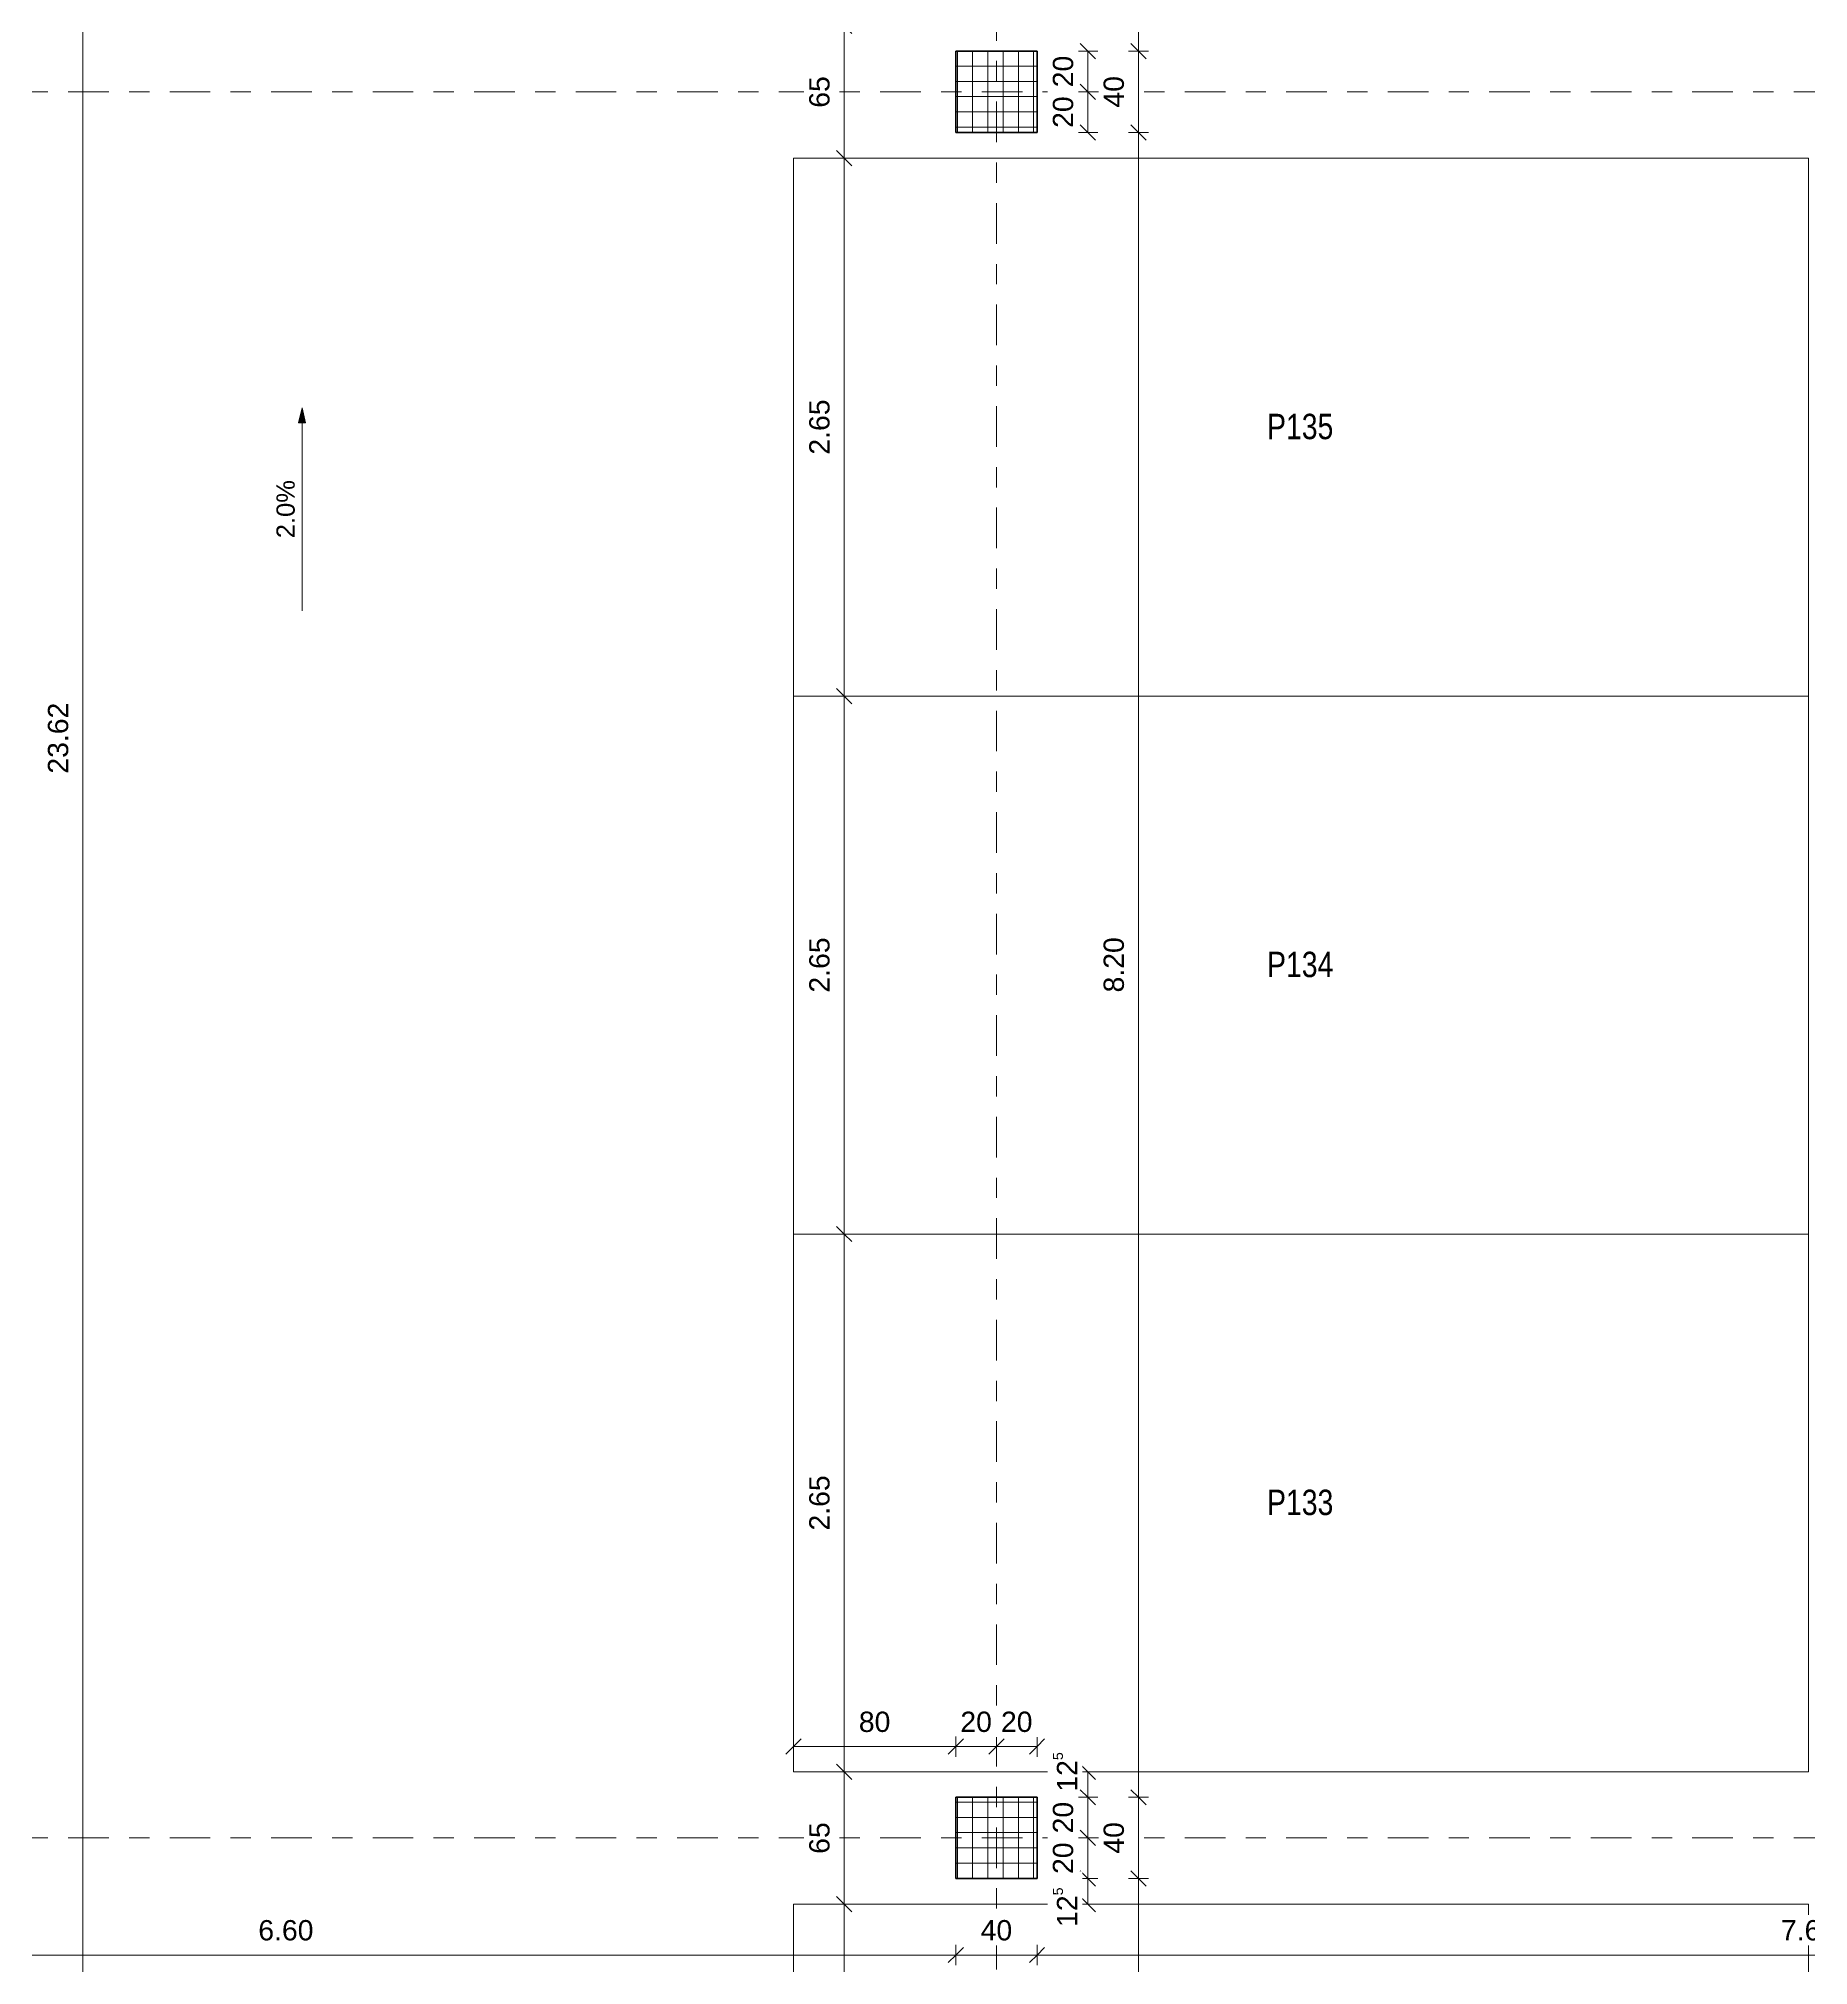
# Model space of a CAD drawing. Header units: metres. Extents: x -85.4 to -16.9, y -4 to 38.1.
# Drawn here: x -56.43 to -47.71, y 11.95 to 21.44 of the extents above; entities that cross this region are included whole.
import ezdxf

# ---------------------------------------------------------------- set-up
doc = ezdxf.new("R2010")
doc.units = ezdxf.units.M
doc.linetypes.add('_Rasterlinie_', pattern=[0.375, 0.2, -0.05, 0.075, -0.05])
for name, color, linetype, lineweight in [('A-____-____-DIMS', 7, 'Continuous', 5), ('A-____-____-DIMS-50', 7, 'Continuous', 5), ('C-PRKG-____-IDEN', 7, 'Continuous', 5), ('C-PRKG-____-OTLN', 7, 'Continuous', 9), ('G-____-____-DIMS', 7, 'Continuous', 5), ('S-COLS-____-MCUT', 7, 'Continuous', 35), ('S-COLS-____-OTLN', 7, 'Continuous', 9), ('S-GRID-____-OTLN', 7, 'Continuous', 5)]:
    doc.layers.add(name, color=color, linetype=linetype, lineweight=lineweight)
doc.styles.add('Arial', font='arial.ttf', dxfattribs={"height": 0.09})
doc.styles.add('Arial_2', font='arial.ttf', dxfattribs={"height": 0.1})
doc.styles.add('Arial_3', font='arial.ttf', dxfattribs={"width": 0.8, "height": 0.125})
doc.dimstyles.new('SUB_Rohbau_fein', dxfattribs={"dimscale": 0.3048, "dimtxt": 0.102026, "dimasz": 0.246063, "dimexe": 0.164042, "dimexo": 0.0625, "dimgap": 0.123031, "dimtad": 1, "dimrnd": 0.005, "dimzin": 0, "dimdsep": 46, "dimtxsty": 'Arial_2', "dimblk1": 'OBLIQUE', "dimblk2": 'OBLIQUE', "dimsah": 1, "dimcen": 0.09, "dimazin": 0, "dimtfac": 1, "dimtdec": 4, "dimtix": 1, "dimtmove": 0, "dimatfit": 3, "dimfxl": 0.164042, "dimfxlon": 1, "dimtvp": 1, "dimtfill": 1, "dimtolj": 1, "dimtzin": 0, "dimarcsym": 2})
doc.dimstyles.new('SUB_Rohbau_fein_2', dxfattribs={"dimscale": 0.3048, "dimtxt": 0.102026, "dimasz": 0.246063, "dimexe": 0.164042, "dimexo": 0.0625, "dimgap": 0.123031, "dimtad": 1, "dimdec": 1, "dimlfac": 100, "dimrnd": 0.5, "dimdsep": 46, "dimtxsty": 'Arial_2', "dimblk1": 'OBLIQUE', "dimblk2": 'OBLIQUE', "dimsah": 1, "dimcen": 0.09, "dimazin": 0, "dimtfac": 1, "dimtdec": 4, "dimtix": 1, "dimtmove": 0, "dimatfit": 3, "dimfxl": 0.164042, "dimfxlon": 1, "dimtvp": 1, "dimtfill": 1, "dimtolj": 1, "dimtzin": 0, "dimarcsym": 2})
doc.dimstyles.new('SUB_Rohbau_fein_3', dxfattribs={"dimscale": 0.3048, "dimtxt": 0.102026, "dimasz": 0.246063, "dimexe": 0.164042, "dimexo": 0.0625, "dimgap": 0.123031, "dimtad": 1, "dimdec": 1, "dimlfac": 100, "dimrnd": 0.5, "dimdsep": 46, "dimtxsty": 'Arial_2', "dimblk1": 'OBLIQUE', "dimblk2": 'OBLIQUE', "dimsah": 1, "dimcen": 0.09, "dimazin": 0, "dimtfac": 1, "dimtdec": 4, "dimtix": 1, "dimtmove": 2, "dimatfit": 3, "dimfxl": 0.164042, "dimfxlon": 1, "dimtvp": 1, "dimtfill": 1, "dimtolj": 1, "dimtzin": 0, "dimarcsym": 2})
pattern_1 = [(0, (-1.5, -0.67223), (0, 0.075), []), (90, (-1.5, -0.67223), (-0.075, 5e-18), [])]

# ---------------------------------------------------------------- blocks, each defined once
blk = doc.blocks.new('PP_Parkplatz - 2650 x 5000-V7--01_UG_OK_FFB_AF_lo')
at = {"layer": 'C-PRKG-____-OTLN', "color": 253, "true_color": 0x999999}
for p, q in [((-47.708, 6.951), (-47.708, 4.3016)), ((-42.708, 6.951), (-47.708, 6.951)), ((-42.708, 6.951), (-47.708, 6.951)), ((-47.708, 6.951), (-47.708, 4.3015)), ((-47.708, 4.3016), (-47.708, 6.951)), ((-47.708, 6.951), (-42.708, 6.951)), ((-47.708, 6.951), (-47.708, 6.951)), ((-42.708, 6.951), (-42.708, 4.3016)), ((-42.708, 4.3015), (-42.708, 6.951)), ((-42.708, 6.951), (-42.708, 4.3016)), ((-42.708, 6.951), (-42.708, 6.951)), ((-42.708, 4.3016), (-47.708, 4.3016)), ((-42.708, 4.3016), (-47.708, 4.3016)), ((-47.708, 4.3015), (-47.708, 4.3016)), ((-47.708, 4.3015), (-42.708, 4.3015)), ((-42.708, 4.3015), (-42.708, 4.3016))]:
    blk.add_line(p, q, dxfattribs=at)
blk = doc.blocks.new('PP_Parkplatz - 2650 x 5000-V11--01_UG_OK_FFB_AF_lo')
at = {"layer": 'C-PRKG-____-OTLN', "color": 253, "true_color": 0x999999}
for p, q in [((-52.708, 9.6005), (-52.708, 6.9511)), ((-47.708, 9.6005), (-52.708, 9.6005)), ((-52.708, 9.6005), (-52.708, 9.6005)), ((-47.708, 6.9511), (-47.708, 9.6005)), ((-47.708, 9.6005), (-47.708, 9.6005)), ((-52.708, 6.9511), (-47.708, 6.9511)), ((-52.708, 6.951), (-52.708, 6.9511)), ((-47.708, 6.951), (-47.708, 6.9511))]:
    blk.add_line(p, q, dxfattribs=at)
blk = doc.blocks.new('DIMBLOCK215--01_UG_OK_FFB_AF_lo')
at = {"layer": 'A-____-____-DIMS-50'}
for p, q in [((-51.258, 12.9016), (-51.2955, 12.9391)), ((-51.258, 12.9016), (-51.308, 12.9016)), ((-51.258, 12.7766), (-51.2955, 12.8141)), ((-51.258, 12.9016), (-51.258, 12.7766)), ((-51.258, 12.9016), (-51.2205, 12.8641)), ((-51.258, 12.9016), (-51.208, 12.9016)), ((-51.258, 12.7766), (-51.308, 12.7766)), ((-51.258, 12.7766), (-51.2205, 12.7391)), ((-51.258, 12.7766), (-51.208, 12.7766))]:
    blk.add_line(p, q, dxfattribs=at)
at = {"layer": 'A-____-____-DIMS-50', "color": 0, "insert": (-51.43, 12.8046), "char_height": 0.1, "width": 0.248525, "attachment_point": 1, "rotation": 90, "line_spacing_factor": 0.941778, "style": 'Arial_2', "bg_fill": 3, "box_fill_scale": 1.25, "bg_fill_color": 256, "bg_fill_true_color": 13158600, "bg_fill_transparency": 0}
blk.add_mtext('12\\A2\\H0.5x;\\S5^  ;\\H2x;', dxfattribs=at)
blk = doc.blocks.new('_Oblique')
at = {"color": 0, "linetype": 'ByBlock', "lineweight": -2}
blk.add_line((-0.5, -0.5), (0.5, 0.5), dxfattribs=at)
blk = doc.blocks.new('DIMBLOCK216--01_UG_OK_FFB_AF_lo')
at = {"layer": 'A-____-____-DIMS-50'}
for p, q in [((-51.258, 12.7766), (-51.2955, 12.8141)), ((-51.258, 12.7766), (-51.308, 12.7766)), ((-51.258, 12.7766), (-51.258, 12.5766)), ((-51.258, 12.7766), (-51.2205, 12.7391)), ((-51.258, 12.7766), (-51.208, 12.7766)), ((-51.258, 12.5766), (-51.308, 12.5766)), ((-51.258, 12.5766), (-51.2955, 12.6141)), ((-51.258, 12.5766), (-51.2205, 12.5391)), ((-51.258, 12.5766), (-51.208, 12.5766))]:
    blk.add_line(p, q, dxfattribs=at)
at = {"layer": 'A-____-____-DIMS-50', "color": 0, "insert": (-51.43, 12.599), "char_height": 0.1, "width": 0.186088, "attachment_point": 1, "rotation": 90, "line_spacing_factor": 0.941778, "style": 'Arial_2', "bg_fill": 3, "box_fill_scale": 1.25, "bg_fill_color": 256, "bg_fill_true_color": 13158600, "bg_fill_transparency": 0}
blk.add_mtext('20', dxfattribs=at)
blk = doc.blocks.new('DIMBLOCK217--01_UG_OK_FFB_AF_lo')
at = {"layer": 'A-____-____-DIMS-50'}
for p, q in [((-51.258, 12.5766), (-51.308, 12.5766)), ((-51.258, 12.5766), (-51.2955, 12.6141)), ((-51.258, 12.5766), (-51.258, 12.3766)), ((-51.258, 12.5766), (-51.2205, 12.5391)), ((-51.258, 12.5766), (-51.208, 12.5766)), ((-51.258, 12.3766), (-51.308, 12.3766)), ((-51.258, 12.3766), (-51.2955, 12.4141)), ((-51.258, 12.3766), (-51.2205, 12.3391)), ((-51.258, 12.3766), (-51.208, 12.3766))]:
    blk.add_line(p, q, dxfattribs=at)
at = {"layer": 'A-____-____-DIMS-50', "color": 0, "insert": (-51.43, 12.399), "char_height": 0.1, "width": 0.186088, "attachment_point": 1, "rotation": 90, "line_spacing_factor": 0.941778, "style": 'Arial_2', "bg_fill": 3, "box_fill_scale": 1.25, "bg_fill_color": 256, "bg_fill_true_color": 13158600, "bg_fill_transparency": 0}
blk.add_mtext('20', dxfattribs=at)
blk = doc.blocks.new('DIMBLOCK218--01_UG_OK_FFB_AF_lo')
at = {"layer": 'A-____-____-DIMS-50'}
for p, q in [((-51.258, 12.3766), (-51.308, 12.3766)), ((-51.258, 12.3766), (-51.2955, 12.4141)), ((-51.258, 12.3766), (-51.258, 12.25)), ((-51.258, 12.3766), (-51.2205, 12.3391)), ((-51.258, 12.3766), (-51.208, 12.3766)), ((-51.258, 12.25), (-51.308, 12.25)), ((-51.258, 12.25), (-51.2955, 12.2875)), ((-51.258, 12.25), (-51.2205, 12.2125)), ((-51.258, 12.25), (-51.208, 12.25))]:
    blk.add_line(p, q, dxfattribs=at)
at = {"layer": 'A-____-____-DIMS-50', "color": 0, "insert": (-51.43, 12.1384), "char_height": 0.1, "width": 0.248525, "attachment_point": 1, "rotation": 90, "line_spacing_factor": 0.941778, "style": 'Arial_2', "bg_fill": 3, "box_fill_scale": 1.25, "bg_fill_color": 256, "bg_fill_true_color": 13158600, "bg_fill_transparency": 0}
blk.add_mtext('12\\A2\\H0.5x;\\S5^  ;\\H2x;', dxfattribs=at)
blk = doc.blocks.new('DIMBLOCK219--01_UG_OK_FFB_AF_lo')
at = {"layer": 'A-____-____-DIMS-50'}
for p, q in [((-51.708, 13.0266), (-51.7455, 12.9891)), ((-51.708, 13.0266), (-51.708, 13.0766)), ((-51.708, 13.0266), (-51.6705, 13.0641)), ((-51.508, 13.0266), (-51.708, 13.0266)), ((-51.708, 13.0266), (-51.708, 12.9766)), ((-51.508, 13.0266), (-51.5455, 12.9891)), ((-51.508, 13.0266), (-51.508, 13.0766)), ((-51.508, 13.0266), (-51.4705, 13.0641)), ((-51.508, 13.0266), (-51.508, 12.9766))]:
    blk.add_line(p, q, dxfattribs=at)
at = {"layer": 'A-____-____-DIMS-50', "color": 0, "insert": (-51.6856, 13.1986), "char_height": 0.1, "width": 0.186088, "attachment_point": 1, "line_spacing_factor": 0.941778, "style": 'Arial_2', "bg_fill": 3, "box_fill_scale": 1.25, "bg_fill_color": 256, "bg_fill_true_color": 13158600, "bg_fill_transparency": 0}
blk.add_mtext('20', dxfattribs=at)
blk = doc.blocks.new('DIMBLOCK220--01_UG_OK_FFB_AF_lo')
at = {"layer": 'A-____-____-DIMS-50'}
for p, q in [((-51.908, 13.0266), (-51.9455, 12.9891)), ((-51.908, 13.0266), (-51.908, 13.0766)), ((-51.908, 13.0266), (-51.8705, 13.0641)), ((-51.708, 13.0266), (-51.908, 13.0266)), ((-51.908, 13.0266), (-51.908, 12.9766)), ((-51.708, 13.0266), (-51.7455, 12.9891)), ((-51.708, 13.0266), (-51.708, 13.0766)), ((-51.708, 13.0266), (-51.6705, 13.0641)), ((-51.708, 13.0266), (-51.708, 12.9766))]:
    blk.add_line(p, q, dxfattribs=at)
at = {"layer": 'A-____-____-DIMS-50', "color": 0, "insert": (-51.8856, 13.1986), "char_height": 0.1, "width": 0.186088, "attachment_point": 1, "line_spacing_factor": 0.941778, "style": 'Arial_2', "bg_fill": 3, "box_fill_scale": 1.25, "bg_fill_color": 256, "bg_fill_true_color": 13158600, "bg_fill_transparency": 0}
blk.add_mtext('20', dxfattribs=at)
blk = doc.blocks.new('DIMBLOCK221--01_UG_OK_FFB_AF_lo')
at = {"layer": 'A-____-____-DIMS-50'}
for p, q in [((-52.708, 13.0266), (-52.7455, 12.9891)), ((-52.708, 13.0266), (-52.708, 13.0766)), ((-52.708, 13.0266), (-52.6705, 13.0641)), ((-51.908, 13.0266), (-52.708, 13.0266)), ((-52.708, 13.0266), (-52.708, 12.9766)), ((-51.908, 13.0266), (-51.9455, 12.9891)), ((-51.908, 13.0266), (-51.908, 13.0766)), ((-51.908, 13.0266), (-51.8705, 13.0641)), ((-51.908, 13.0266), (-51.908, 12.9766))]:
    blk.add_line(p, q, dxfattribs=at)
at = {"layer": 'A-____-____-DIMS-50', "color": 0, "insert": (-52.3856, 13.1986), "char_height": 0.1, "width": 0.186088, "attachment_point": 1, "line_spacing_factor": 0.941778, "style": 'Arial_2', "bg_fill": 3, "box_fill_scale": 1.25, "bg_fill_color": 256, "bg_fill_true_color": 13158600, "bg_fill_transparency": 0}
blk.add_mtext('80', dxfattribs=at)
blk = doc.blocks.new('DIMBLOCK244--01_UG_OK_FFB_AF_lo')
at = {"layer": 'A-____-____-DIMS-50'}
for p, q in [((-51.008, 12.3766), (-51.058, 12.3766)), ((-51.008, 12.3766), (-51.0455, 12.4141)), ((-51.008, 4.1766), (-51.008, 12.3766)), ((-51.008, 12.3766), (-50.9705, 12.3391)), ((-51.008, 12.3766), (-50.958, 12.3766)), ((-51.008, 4.1766), (-51.058, 4.1766)), ((-51.008, 4.1766), (-51.0455, 4.2141)), ((-51.008, 4.1766), (-50.9705, 4.1391)), ((-51.008, 4.1766), (-50.958, 4.1766))]:
    blk.add_line(p, q, dxfattribs=at)
at = {"layer": 'A-____-____-DIMS-50', "color": 0, "insert": (-51.18, 8.1409), "char_height": 0.1, "width": 0.325653, "attachment_point": 1, "rotation": 90, "line_spacing_factor": 0.941778, "style": 'Arial_2', "bg_fill": 3, "box_fill_scale": 1.25, "bg_fill_color": 256, "bg_fill_true_color": 13158600, "bg_fill_transparency": 0}
blk.add_mtext('8.20', dxfattribs=at)
blk = doc.blocks.new('DIMBLOCK245--01_UG_OK_FFB_AF_lo')
at = {"layer": 'A-____-____-DIMS-50'}
for p, q in [((-51.008, 12.7766), (-51.0455, 12.8141)), ((-51.008, 12.7766), (-51.058, 12.7766)), ((-51.008, 12.3766), (-51.008, 12.7766)), ((-51.008, 12.7766), (-50.9705, 12.7391)), ((-51.008, 12.7766), (-50.958, 12.7766)), ((-51.008, 12.3766), (-51.058, 12.3766)), ((-51.008, 12.3766), (-51.0455, 12.4141)), ((-51.008, 12.3766), (-50.9705, 12.3391)), ((-51.008, 12.3766), (-50.958, 12.3766))]:
    blk.add_line(p, q, dxfattribs=at)
at = {"layer": 'A-____-____-DIMS-50', "color": 0, "insert": (-51.18, 12.499), "char_height": 0.1, "width": 0.186088, "attachment_point": 1, "rotation": 90, "line_spacing_factor": 0.941778, "style": 'Arial_2', "bg_fill": 3, "box_fill_scale": 1.25, "bg_fill_color": 256, "bg_fill_true_color": 13158600, "bg_fill_transparency": 0}
blk.add_mtext('40', dxfattribs=at)
blk = doc.blocks.new('DIMBLOCK246--01_UG_OK_FFB_AF_lo')
at = {"layer": 'A-____-____-DIMS-50'}
for p, q in [((-51.008, 20.9766), (-51.058, 20.9766)), ((-51.008, 20.9766), (-51.0455, 21.0141)), ((-51.008, 12.7766), (-51.008, 20.9766)), ((-51.008, 20.9766), (-50.9705, 20.9391)), ((-51.008, 20.9766), (-50.958, 20.9766)), ((-51.008, 12.7766), (-51.0455, 12.8141)), ((-51.008, 12.7766), (-51.058, 12.7766)), ((-51.008, 12.7766), (-50.9705, 12.7391)), ((-51.008, 12.7766), (-50.958, 12.7766))]:
    blk.add_line(p, q, dxfattribs=at)
at = {"layer": 'A-____-____-DIMS-50', "color": 0, "insert": (-51.18, 16.7409), "char_height": 0.1, "width": 0.325653, "attachment_point": 1, "rotation": 90, "line_spacing_factor": 0.941778, "style": 'Arial_2', "bg_fill": 3, "box_fill_scale": 1.25, "bg_fill_color": 256, "bg_fill_true_color": 13158600, "bg_fill_transparency": 0}
blk.add_mtext('8.20', dxfattribs=at)
blk = doc.blocks.new('DIMBLOCK247--01_UG_OK_FFB_AF_lo')
at = {"layer": 'A-____-____-DIMS-50'}
for p, q in [((-51.008, 21.3766), (-51.058, 21.3766)), ((-51.008, 21.3766), (-51.0455, 21.4141)), ((-51.008, 20.9766), (-51.008, 21.3766)), ((-51.008, 21.3766), (-50.9705, 21.3391)), ((-51.008, 21.3766), (-50.958, 21.3766)), ((-51.008, 20.9766), (-51.058, 20.9766)), ((-51.008, 20.9766), (-51.0455, 21.0141)), ((-51.008, 20.9766), (-50.9705, 20.9391)), ((-51.008, 20.9766), (-50.958, 20.9766))]:
    blk.add_line(p, q, dxfattribs=at)
at = {"layer": 'A-____-____-DIMS-50', "color": 0, "insert": (-51.18, 21.099), "char_height": 0.1, "width": 0.186088, "attachment_point": 1, "rotation": 90, "line_spacing_factor": 0.941778, "style": 'Arial_2', "bg_fill": 3, "box_fill_scale": 1.25, "bg_fill_color": 256, "bg_fill_true_color": 13158600, "bg_fill_transparency": 0}
blk.add_mtext('40', dxfattribs=at)
blk = doc.blocks.new('DIMBLOCK248--01_UG_OK_FFB_AF_lo')
at = {"layer": 'A-____-____-DIMS-50'}
for p, q in [((-51.008, 29.8016), (-51.058, 29.8016)), ((-51.008, 29.8016), (-51.0455, 29.8391)), ((-51.008, 21.3766), (-51.008, 29.8016)), ((-51.008, 29.8016), (-50.9705, 29.7641)), ((-51.008, 29.8016), (-50.958, 29.8016)), ((-51.008, 21.3766), (-51.058, 21.3766)), ((-51.008, 21.3766), (-51.0455, 21.4141)), ((-51.008, 21.3766), (-50.9705, 21.3391)), ((-51.008, 21.3766), (-50.958, 21.3766))]:
    blk.add_line(p, q, dxfattribs=at)
at = {"layer": 'A-____-____-DIMS-50', "color": 0, "insert": (-51.18, 25.4274), "char_height": 0.1, "width": 0.388091, "attachment_point": 1, "rotation": 90, "line_spacing_factor": 0.941778, "style": 'Arial_2', "bg_fill": 3, "box_fill_scale": 1.25, "bg_fill_color": 256, "bg_fill_true_color": 13158600, "bg_fill_transparency": 0}
blk.add_mtext('8.42\\A2\\H0.5x;\\S5^  ;\\H2x;', dxfattribs=at)
blk = doc.blocks.new('DIMBLOCK292--01_UG_OK_FFB_AF_lo')
at = {"layer": 'A-____-____-DIMS-50'}
for p, q in [((-58.508, 12), (-58.5455, 11.9625)), ((-58.508, 12), (-58.508, 12.05)), ((-58.508, 12), (-58.4705, 12.0375)), ((-58.508, 12), (-51.908, 12)), ((-58.508, 12), (-58.508, 11.95)), ((-51.908, 12), (-51.9455, 11.9625)), ((-51.908, 12), (-51.908, 12.05)), ((-51.908, 12), (-51.8705, 12.0375)), ((-51.908, 12), (-51.908, 11.95))]:
    blk.add_line(p, q, dxfattribs=at)
at = {"layer": 'A-____-____-DIMS-50', "color": 0, "insert": (-55.3437, 12.172), "char_height": 0.1, "width": 0.325653, "attachment_point": 1, "line_spacing_factor": 0.941778, "style": 'Arial_2', "bg_fill": 3, "box_fill_scale": 1.25, "bg_fill_color": 256, "bg_fill_true_color": 13158600, "bg_fill_transparency": 0}
blk.add_mtext('6.60', dxfattribs=at)
blk = doc.blocks.new('DIMBLOCK293--01_UG_OK_FFB_AF_lo')
at = {"layer": 'A-____-____-DIMS-50'}
for p, q in [((-51.908, 12), (-51.9455, 11.9625)), ((-51.908, 12), (-51.908, 12.05)), ((-51.908, 12), (-51.8705, 12.0375)), ((-51.908, 12), (-51.508, 12)), ((-51.908, 12), (-51.908, 11.95)), ((-51.508, 12), (-51.5455, 11.9625)), ((-51.508, 12), (-51.508, 12.05)), ((-51.508, 12), (-51.4705, 12.0375)), ((-51.508, 12), (-51.508, 11.95))]:
    blk.add_line(p, q, dxfattribs=at)
at = {"layer": 'A-____-____-DIMS-50', "color": 0, "insert": (-51.7856, 12.172), "char_height": 0.1, "width": 0.186088, "attachment_point": 1, "line_spacing_factor": 0.941778, "style": 'Arial_2', "bg_fill": 3, "box_fill_scale": 1.25, "bg_fill_color": 256, "bg_fill_true_color": 13158600, "bg_fill_transparency": 0}
blk.add_mtext('40', dxfattribs=at)
blk = doc.blocks.new('DIMBLOCK294--01_UG_OK_FFB_AF_lo')
at = {"layer": 'A-____-____-DIMS-50'}
for p, q in [((-51.508, 12), (-51.5455, 11.9625)), ((-51.508, 12), (-51.508, 12.05)), ((-51.508, 12), (-51.4705, 12.0375)), ((-51.508, 12), (-43.908, 12)), ((-51.508, 12), (-51.508, 11.95)), ((-43.908, 12), (-43.9455, 11.9625)), ((-43.908, 12), (-43.908, 12.05)), ((-43.908, 12), (-43.8705, 12.0375)), ((-43.908, 12), (-43.908, 11.95))]:
    blk.add_line(p, q, dxfattribs=at)
at = {"layer": 'A-____-____-DIMS-50', "color": 0, "insert": (-47.8437, 12.172), "char_height": 0.1, "width": 0.325653, "attachment_point": 1, "line_spacing_factor": 0.941778, "style": 'Arial_2', "bg_fill": 3, "box_fill_scale": 1.25, "bg_fill_color": 256, "bg_fill_true_color": 13158600, "bg_fill_transparency": 0}
blk.add_mtext('7.60', dxfattribs=at)
blk = doc.blocks.new('DIMBLOCK314--01_UG_OK_FFB_AF_lo')
at = {"layer": 'A-____-____-DIMS-50'}
for p, q in [((-52.458, 12.25), (-52.508, 12.25)), ((-52.458, 12.25), (-52.4955, 12.2875)), ((-52.458, 9.6005), (-52.458, 12.25)), ((-52.458, 12.25), (-52.4205, 12.2125)), ((-52.458, 12.25), (-52.408, 12.25)), ((-52.458, 9.6005), (-52.508, 9.6005)), ((-52.458, 9.6005), (-52.4955, 9.638)), ((-52.458, 9.6005), (-52.4205, 9.563)), ((-52.458, 9.6005), (-52.408, 9.6005))]:
    blk.add_line(p, q, dxfattribs=at)
at = {"layer": 'A-____-____-DIMS-50', "color": 0, "insert": (-52.63, 10.7896), "char_height": 0.1, "width": 0.325653, "attachment_point": 1, "rotation": 90, "line_spacing_factor": 0.941778, "style": 'Arial_2', "bg_fill": 3, "box_fill_scale": 1.25, "bg_fill_color": 256, "bg_fill_true_color": 13158600, "bg_fill_transparency": 0}
blk.add_mtext('2.65', dxfattribs=at)
blk = doc.blocks.new('DIMBLOCK315--01_UG_OK_FFB_AF_lo')
at = {"layer": 'A-____-____-DIMS-50'}
for p, q in [((-52.458, 12.9016), (-52.4955, 12.9391)), ((-52.458, 12.9016), (-52.508, 12.9016)), ((-52.458, 12.25), (-52.458, 12.9016)), ((-52.458, 12.9016), (-52.4205, 12.8641)), ((-52.458, 12.9016), (-52.408, 12.9016)), ((-52.458, 12.25), (-52.508, 12.25)), ((-52.458, 12.25), (-52.4955, 12.2875)), ((-52.458, 12.25), (-52.4205, 12.2125)), ((-52.458, 12.25), (-52.408, 12.25))]:
    blk.add_line(p, q, dxfattribs=at)
at = {"layer": 'A-____-____-DIMS-50', "color": 0, "insert": (-52.63, 12.4982), "char_height": 0.1, "width": 0.186088, "attachment_point": 1, "rotation": 90, "line_spacing_factor": 0.941778, "style": 'Arial_2', "bg_fill": 3, "box_fill_scale": 1.25, "bg_fill_color": 256, "bg_fill_true_color": 13158600, "bg_fill_transparency": 0}
blk.add_mtext('65', dxfattribs=at)
blk = doc.blocks.new('DIMBLOCK316--01_UG_OK_FFB_AF_lo')
at = {"layer": 'A-____-____-DIMS-50'}
for p, q in [((-52.458, 15.551), (-52.4955, 15.5885)), ((-52.458, 15.551), (-52.508, 15.551)), ((-52.458, 12.9016), (-52.458, 15.551)), ((-52.458, 15.551), (-52.4205, 15.5135)), ((-52.458, 15.551), (-52.408, 15.551)), ((-52.458, 12.9016), (-52.4955, 12.9391)), ((-52.458, 12.9016), (-52.508, 12.9016)), ((-52.458, 12.9016), (-52.4205, 12.8641)), ((-52.458, 12.9016), (-52.408, 12.9016))]:
    blk.add_line(p, q, dxfattribs=at)
at = {"layer": 'A-____-____-DIMS-50', "color": 0, "insert": (-52.63, 14.0906), "char_height": 0.1, "width": 0.325653, "attachment_point": 1, "rotation": 90, "line_spacing_factor": 0.941778, "style": 'Arial_2', "bg_fill": 3, "box_fill_scale": 1.25, "bg_fill_color": 256, "bg_fill_true_color": 13158600, "bg_fill_transparency": 0}
blk.add_mtext('2.65', dxfattribs=at)
blk = doc.blocks.new('DIMBLOCK317--01_UG_OK_FFB_AF_lo')
at = {"layer": 'A-____-____-DIMS-50'}
for p, q in [((-52.458, 18.2005), (-52.4955, 18.238)), ((-52.458, 18.2005), (-52.508, 18.2005)), ((-52.458, 15.551), (-52.458, 18.2005)), ((-52.458, 18.2005), (-52.4205, 18.163)), ((-52.458, 18.2005), (-52.408, 18.2005)), ((-52.458, 15.551), (-52.4955, 15.5885)), ((-52.458, 15.551), (-52.508, 15.551)), ((-52.458, 15.551), (-52.4205, 15.5135)), ((-52.458, 15.551), (-52.408, 15.551))]:
    blk.add_line(p, q, dxfattribs=at)
at = {"layer": 'A-____-____-DIMS-50', "color": 0, "insert": (-52.63, 16.7401), "char_height": 0.1, "width": 0.325653, "attachment_point": 1, "rotation": 90, "line_spacing_factor": 0.941778, "style": 'Arial_2', "bg_fill": 3, "box_fill_scale": 1.25, "bg_fill_color": 256, "bg_fill_true_color": 13158600, "bg_fill_transparency": 0}
blk.add_mtext('2.65', dxfattribs=at)
blk = doc.blocks.new('DIMBLOCK318--01_UG_OK_FFB_AF_lo')
at = {"layer": 'A-____-____-DIMS-50'}
for p, q in [((-52.458, 20.85), (-52.4955, 20.8875)), ((-52.458, 20.85), (-52.508, 20.85)), ((-52.458, 18.2005), (-52.458, 20.85)), ((-52.458, 20.85), (-52.4205, 20.8125)), ((-52.458, 20.85), (-52.408, 20.85)), ((-52.458, 18.2005), (-52.4955, 18.238)), ((-52.458, 18.2005), (-52.508, 18.2005)), ((-52.458, 18.2005), (-52.4205, 18.163)), ((-52.458, 18.2005), (-52.408, 18.2005))]:
    blk.add_line(p, q, dxfattribs=at)
at = {"layer": 'A-____-____-DIMS-50', "color": 0, "insert": (-52.63, 19.3896), "char_height": 0.1, "width": 0.325653, "attachment_point": 1, "rotation": 90, "line_spacing_factor": 0.941778, "style": 'Arial_2', "bg_fill": 3, "box_fill_scale": 1.25, "bg_fill_color": 256, "bg_fill_true_color": 13158600, "bg_fill_transparency": 0}
blk.add_mtext('2.65', dxfattribs=at)
blk = doc.blocks.new('DIMBLOCK319--01_UG_OK_FFB_AF_lo')
at = {"layer": 'A-____-____-DIMS-50'}
for p, q in [((-52.458, 21.5016), (-52.508, 21.5016)), ((-52.458, 21.5016), (-52.4955, 21.5391)), ((-52.458, 20.85), (-52.458, 21.5016)), ((-52.458, 21.5016), (-52.4205, 21.4641)), ((-52.458, 21.5016), (-52.408, 21.5016)), ((-52.458, 20.85), (-52.4955, 20.8875)), ((-52.458, 20.85), (-52.508, 20.85)), ((-52.458, 20.85), (-52.4205, 20.8125)), ((-52.458, 20.85), (-52.408, 20.85))]:
    blk.add_line(p, q, dxfattribs=at)
at = {"layer": 'A-____-____-DIMS-50', "color": 0, "insert": (-52.63, 21.0982), "char_height": 0.1, "width": 0.186088, "attachment_point": 1, "rotation": 90, "line_spacing_factor": 0.941778, "style": 'Arial_2', "bg_fill": 3, "box_fill_scale": 1.25, "bg_fill_color": 256, "bg_fill_true_color": 13158600, "bg_fill_transparency": 0}
blk.add_mtext('65', dxfattribs=at)
blk = doc.blocks.new('DIMBLOCK363--01_UG_OK_FFB_AF_lo')
at = {"layer": 'A-____-____-DIMS-50'}
for p, q in [((-56.208, 29.8016), (-56.258, 29.8016)), ((-56.208, 29.8016), (-56.2455, 29.8391)), ((-56.208, 6.1841), (-56.208, 29.8016)), ((-56.208, 29.8016), (-56.1705, 29.7641)), ((-56.208, 29.8016), (-56.158, 29.8016)), ((-56.208, 6.1841), (-56.258, 6.1841)), ((-56.208, 6.1841), (-56.2455, 6.2216)), ((-56.208, 6.1841), (-56.1705, 6.1466)), ((-56.208, 6.1841), (-56.158, 6.1841))]:
    blk.add_line(p, q, dxfattribs=at)
at = {"layer": 'A-____-____-DIMS-50', "color": 0, "insert": (-56.38, 17.8184), "char_height": 0.1, "width": 0.418697, "attachment_point": 1, "rotation": 90, "line_spacing_factor": 0.941778, "style": 'Arial_2', "bg_fill": 3, "box_fill_scale": 1.25, "bg_fill_color": 256, "bg_fill_true_color": 13158600, "bg_fill_transparency": 0}
blk.add_mtext('23.62', dxfattribs=at)
blk = doc.blocks.new('DIMBLOCK384--01_UG_OK_FFB_AF_lo')
at = {"layer": 'A-____-____-DIMS-50'}
for p, q in [((-51.258, 21.3766), (-51.308, 21.3766)), ((-51.258, 21.3766), (-51.2955, 21.4141)), ((-51.258, 21.3766), (-51.258, 21.1766)), ((-51.258, 21.3766), (-51.2205, 21.3391)), ((-51.258, 21.3766), (-51.208, 21.3766)), ((-51.258, 21.1766), (-51.308, 21.1766)), ((-51.258, 21.1766), (-51.2955, 21.2141)), ((-51.258, 21.1766), (-51.2205, 21.1391)), ((-51.258, 21.1766), (-51.208, 21.1766))]:
    blk.add_line(p, q, dxfattribs=at)
at = {"layer": 'A-____-____-DIMS-50', "color": 0, "insert": (-51.43, 21.199), "char_height": 0.1, "width": 0.186088, "attachment_point": 1, "rotation": 90, "line_spacing_factor": 0.941778, "style": 'Arial_2', "bg_fill": 3, "box_fill_scale": 1.25, "bg_fill_color": 256, "bg_fill_true_color": 13158600, "bg_fill_transparency": 0}
blk.add_mtext('20', dxfattribs=at)
blk = doc.blocks.new('DIMBLOCK385--01_UG_OK_FFB_AF_lo')
at = {"layer": 'A-____-____-DIMS-50'}
for p, q in [((-51.258, 21.1766), (-51.308, 21.1766)), ((-51.258, 21.1766), (-51.2955, 21.2141)), ((-51.258, 21.1766), (-51.258, 20.9766)), ((-51.258, 21.1766), (-51.2205, 21.1391)), ((-51.258, 21.1766), (-51.208, 21.1766)), ((-51.258, 20.9766), (-51.308, 20.9766)), ((-51.258, 20.9766), (-51.2955, 21.0141)), ((-51.258, 20.9766), (-51.2205, 20.9391)), ((-51.258, 20.9766), (-51.208, 20.9766))]:
    blk.add_line(p, q, dxfattribs=at)
at = {"layer": 'A-____-____-DIMS-50', "color": 0, "insert": (-51.43, 20.999), "char_height": 0.1, "width": 0.186088, "attachment_point": 1, "rotation": 90, "line_spacing_factor": 0.941778, "style": 'Arial_2', "bg_fill": 3, "box_fill_scale": 1.25, "bg_fill_color": 256, "bg_fill_true_color": 13158600, "bg_fill_transparency": 0}
blk.add_mtext('20', dxfattribs=at)

msp = doc.modelspace()

# ---------------------------------------------------------------- hatches: boundary and pattern name
at = {"layer": 'G-____-____-DIMS'}
msp.add_hatch(color=256, dxfattribs=at).paths.add_polyline_path([(-55.1283, 19.6207), (-55.1449, 19.5457), (-55.1116, 19.5457)])
at = {"layer": 'S-COLS-____-OTLN'}
h = msp.add_hatch(dxfattribs=at)
h.set_pattern_fill('FP_2', color=256, style=0, pattern_type=2)
h.set_pattern_definition(pattern_1)
h.paths.add_polyline_path([(-51.908, 20.9766), (-51.508, 20.9766), (-51.508, 21.3766), (-51.908, 21.3766)])
h = msp.add_hatch(dxfattribs=at)
h.set_pattern_fill('FP_2', color=256, style=0, pattern_type=2)
h.set_pattern_definition(pattern_1)
h.paths.add_polyline_path([(-51.908, 12.3766), (-51.508, 12.3766), (-51.508, 12.7766), (-51.908, 12.7766)])

# ---------------------------------------------------------------- linework, layer by layer
at = {"layer": 'G-____-____-DIMS'}
for p, q in [((-55.1283, 19.6207), (-55.1449, 19.5457)), ((-55.1116, 19.5457), (-55.1283, 19.6207)), ((-55.1449, 19.5457), (-55.1116, 19.5457))]:
    msp.add_line(p, q, dxfattribs=at)
at = {"layer": 'S-COLS-____-MCUT'}
for p, q in [((-51.508, 21.3766), (-51.908, 21.3766)), ((-51.908, 21.3766), (-51.908, 20.9766)), ((-51.508, 20.9766), (-51.508, 21.3766)), ((-51.908, 20.9766), (-51.508, 20.9766)), ((-51.508, 12.7766), (-51.908, 12.7766)), ((-51.908, 12.7766), (-51.908, 12.3766)), ((-51.508, 12.3766), (-51.508, 12.7766)), ((-51.908, 12.3766), (-51.508, 12.3766))]:
    msp.add_line(p, q, dxfattribs=at)
at = {"layer": 'S-GRID-____-OTLN', "color": 8, "linetype": '_Rasterlinie_', "true_color": 0x808080}
for p, q in [((-51.708, -3.5715), (-51.708, 33.6425)), ((-80.7802, 21.1766), (-33.0021, 21.1766)), ((-80.7802, 12.5766), (-33.0021, 12.5766))]:
    msp.add_line(p, q, dxfattribs=at)

# ---------------------------------------------------------------- block references
at = {"layer": 'C-PRKG-____-OTLN', "color": 253, "true_color": 0x999999, "rotation": 180}
for p in [(-95.416, 25.1515), (-95.416, 22.502), (-95.416, 19.8526)]:
    msp.add_blockref('PP_Parkplatz - 2650 x 5000-V7--01_UG_OK_FFB_AF_lo', p, dxfattribs=at)
at = {"layer": 'C-PRKG-____-OTLN', "color": 253, "true_color": 0x999999}
msp.add_blockref('PP_Parkplatz - 2650 x 5000-V11--01_UG_OK_FFB_AF_lo', (0, 2.6495), dxfattribs=at)

# ---------------------------------------------------------------- texts
at = {"layer": 'G-____-____-DIMS', "insert": (-55.2543, 18.9779), "char_height": 0.09, "width": 0.342666, "attachment_point": 1, "rotation": 90, "line_spacing_factor": 0.941778, "style": 'Arial', "bg_fill": 3, "box_fill_scale": 1.25, "bg_fill_color": 256, "bg_fill_true_color": 13158600, "bg_fill_transparency": 0}
msp.add_mtext('2.0%', dxfattribs=at)

# ---------------------------------------------------------------- next in the draw order: linework, layer by layer
at = {"layer": 'G-____-____-DIMS'}
msp.add_line((-55.1283, 18.6207), (-55.1283, 19.6207), dxfattribs=at)

# ---------------------------------------------------------------- next in the draw order: texts
at = {"layer": 'C-PRKG-____-IDEN', "char_height": 0.125, "width": 0.391223, "attachment_point": 1, "style": 'Arial_3', "bg_fill": 3, "box_fill_scale": 1.25, "bg_fill_color": 256, "bg_fill_true_color": 13158600, "bg_fill_transparency": 0}
for s, insert in [('P135', (-50.3746, 19.5908)), ('P134', (-50.3746, 16.9413)), ('P133', (-50.3746, 14.2918))]:
    msp.add_mtext(s, dxfattribs=dict(at, insert=insert))

# ---------------------------------------------------------------- next in the draw order: dimensions: what is measured, and where the dimension line sits
at = {"layer": 'A-____-____-DIMS'}
dim = msp.add_linear_dim(base=(-51.258, 12.7766), p1=(-51.208, 12.9016), p2=(-51.308, 12.7766), angle=90, text='\\A1;12\\Q;{\\A1;{\\H0.5x;\\S5^ ;}}', dimstyle='SUB_Rohbau_fein_3', override={"dimpost": '<>', "dimfxl": 0.160103}, dxfattribs=at)
dim.commit()
dim.dimension.update_dxf_attribs({"geometry": 'DIMBLOCK215--01_UG_OK_FFB_AF_lo', "text_midpoint": (-51.3634, 12.9289), "dimtype": 160, "text_rotation": 90})
dim = msp.add_linear_dim(base=(-51.908, 12), p1=(-58.508, 12.05), p2=(-51.908, 12.05), dimstyle='SUB_Rohbau_fein', override={"dimpost": '<>', "dimfxl": 6.6}, dxfattribs=at)
dim.commit()
dim.dimension.update_dxf_attribs({"geometry": 'DIMBLOCK292--01_UG_OK_FFB_AF_lo', "text_midpoint": (-55.208, 12.0885)})

# ---------------------------------------------------------------- next in the draw order: dimensions: what is measured, and where the dimension line sits
for base, p1, p2, dimstyle, override, picture, middle in [((-56.208, 29.8016), (-56.258, 6.1841), (-56.258, 29.8016), 'SUB_Rohbau_fein', {"dimpost": '<>', "dimfxl": 23.6175}, 'DIMBLOCK363--01_UG_OK_FFB_AF_lo', (-56.2966, 17.9928)), ((-51.258, 12.5766), (-51.308, 12.7766), (-51.208, 12.5766), 'SUB_Rohbau_fein_2', {"dimpost": '<>', "dimfxl": 0.223607}, 'DIMBLOCK216--01_UG_OK_FFB_AF_lo', (-51.3466, 12.6766)), ((-52.458, 12.25), (-52.508, 9.6005), (-52.508, 12.25), 'SUB_Rohbau_fein', {"dimpost": '<>', "dimfxl": 2.649455}, 'DIMBLOCK314--01_UG_OK_FFB_AF_lo', (-52.5466, 10.9253))]:
    dim = msp.add_linear_dim(base=base, p1=p1, p2=p2, angle=90, dimstyle=dimstyle, override=override, dxfattribs=at)
    dim.commit()
    dim.dimension.update_dxf_attribs({"geometry": picture, "text_midpoint": middle})
dim = msp.add_linear_dim(base=(-51.708, 13.0266), p1=(-51.508, 12.9766), p2=(-51.708, 12.9766), dimstyle='SUB_Rohbau_fein_2', override={"dimpost": '<>', "dimfxl": 0.2}, dxfattribs=at)
dim.commit()
dim.dimension.update_dxf_attribs({"geometry": 'DIMBLOCK219--01_UG_OK_FFB_AF_lo', "text_midpoint": (-51.608, 13.1151)})

# ---------------------------------------------------------------- next in the draw order: dimensions: what is measured, and where the dimension line sits
dim = msp.add_linear_dim(base=(-51.908, 13.0266), p1=(-51.708, 12.9766), p2=(-51.908, 12.9766), dimstyle='SUB_Rohbau_fein_2', override={"dimpost": '<>', "dimfxl": 0.2}, dxfattribs=at)
dim.commit()
dim.dimension.update_dxf_attribs({"geometry": 'DIMBLOCK220--01_UG_OK_FFB_AF_lo', "text_midpoint": (-51.808, 13.1151)})
dim = msp.add_linear_dim(base=(-51.258, 12.3766), p1=(-51.208, 12.5766), p2=(-51.308, 12.3766), angle=90, dimstyle='SUB_Rohbau_fein_2', override={"dimpost": '<>', "dimfxl": 0.223607}, dxfattribs=at)
dim.commit()
dim.dimension.update_dxf_attribs({"geometry": 'DIMBLOCK217--01_UG_OK_FFB_AF_lo', "text_midpoint": (-51.3466, 12.4766)})

# ---------------------------------------------------------------- next in the draw order: dimensions: what is measured, and where the dimension line sits
dim = msp.add_linear_dim(base=(-52.708, 13.0266), p1=(-51.908, 12.9766), p2=(-52.708, 12.9766), dimstyle='SUB_Rohbau_fein_2', override={"dimpost": '<>', "dimfxl": 0.8}, dxfattribs=at)
dim.commit()
dim.dimension.update_dxf_attribs({"geometry": 'DIMBLOCK221--01_UG_OK_FFB_AF_lo', "text_midpoint": (-52.308, 13.1151)})
dim = msp.add_linear_dim(base=(-51.258, 12.25), p1=(-51.308, 12.3766), p2=(-51.208, 12.25), angle=90, text='\\A1;12\\Q;{\\A1;{\\H0.5x;\\S5^ ;}}', dimstyle='SUB_Rohbau_fein_3', override={"dimpost": '<>', "dimfxl": 0.161318}, dxfattribs=at)
dim.commit()
dim.dimension.update_dxf_attribs({"geometry": 'DIMBLOCK218--01_UG_OK_FFB_AF_lo', "text_midpoint": (-51.3634, 12.2626), "dimtype": 160, "text_rotation": 90})

# ---------------------------------------------------------------- next in the draw order: dimensions: what is measured, and where the dimension line sits
for base, p1, p2, dimstyle, override, picture, middle in [((-52.458, 12.9016), (-52.508, 12.25), (-52.508, 12.9016), 'SUB_Rohbau_fein_2', {"dimpost": '<>', "dimfxl": 0.651616}, 'DIMBLOCK315--01_UG_OK_FFB_AF_lo', (-52.5466, 12.5758)), ((-51.008, 12.3766), (-51.058, 4.1766), (-51.058, 12.3766), 'SUB_Rohbau_fein', {"dimpost": '<>', "dimfxl": 8.200004}, 'DIMBLOCK244--01_UG_OK_FFB_AF_lo', (-51.0966, 8.2766))]:
    dim = msp.add_linear_dim(base=base, p1=p1, p2=p2, angle=90, dimstyle=dimstyle, override=override, dxfattribs=at)
    dim.commit()
    dim.dimension.update_dxf_attribs({"geometry": picture, "text_midpoint": middle})
dim = msp.add_linear_dim(base=(-51.508, 12), p1=(-51.908, 12.05), p2=(-51.508, 12.05), dimstyle='SUB_Rohbau_fein_2', override={"dimpost": '<>', "dimfxl": 0.4}, dxfattribs=at)
dim.commit()
dim.dimension.update_dxf_attribs({"geometry": 'DIMBLOCK293--01_UG_OK_FFB_AF_lo', "text_midpoint": (-51.708, 12.0885)})

# ---------------------------------------------------------------- next in the draw order: dimensions: what is measured, and where the dimension line sits
for base, p1, p2, dimstyle, override, picture, middle in [((-52.458, 15.551), (-52.508, 12.9016), (-52.508, 15.551), 'SUB_Rohbau_fein', {"dimpost": '<>', "dimfxl": 2.649455}, 'DIMBLOCK316--01_UG_OK_FFB_AF_lo', (-52.5466, 14.2263)), ((-51.008, 12.7766), (-51.058, 12.3766), (-51.058, 12.7766), 'SUB_Rohbau_fein_2', {"dimpost": '<>', "dimfxl": 0.4}, 'DIMBLOCK245--01_UG_OK_FFB_AF_lo', (-51.0966, 12.5766))]:
    dim = msp.add_linear_dim(base=base, p1=p1, p2=p2, angle=90, dimstyle=dimstyle, override=override, dxfattribs=at)
    dim.commit()
    dim.dimension.update_dxf_attribs({"geometry": picture, "text_midpoint": middle})
dim = msp.add_linear_dim(base=(-43.908, 12), p1=(-51.508, 12.05), p2=(-43.908, 12.05), dimstyle='SUB_Rohbau_fein', override={"dimpost": '<>', "dimfxl": 7.6}, dxfattribs=at)
dim.commit()
dim.dimension.update_dxf_attribs({"geometry": 'DIMBLOCK294--01_UG_OK_FFB_AF_lo', "text_midpoint": (-47.708, 12.0885)})

# ---------------------------------------------------------------- next in the draw order: dimensions: what is measured, and where the dimension line sits
for base, p1, p2, override, picture, middle in [((-51.008, 20.9766), (-51.058, 12.7766), (-51.058, 20.9766), {"dimpost": '<>', "dimfxl": 8.199996}, 'DIMBLOCK246--01_UG_OK_FFB_AF_lo', (-51.0966, 16.8766)), ((-52.458, 18.2005), (-52.508, 15.551), (-52.508, 18.2005), {"dimpost": '<>', "dimfxl": 2.649455}, 'DIMBLOCK317--01_UG_OK_FFB_AF_lo', (-52.5466, 16.8758))]:
    dim = msp.add_linear_dim(base=base, p1=p1, p2=p2, angle=90, dimstyle='SUB_Rohbau_fein', override=override, dxfattribs=at)
    dim.commit()
    dim.dimension.update_dxf_attribs({"geometry": picture, "text_midpoint": middle})

# ---------------------------------------------------------------- next in the draw order: dimensions: what is measured, and where the dimension line sits
for base, p1, p2, dimstyle, override, picture, middle in [((-51.008, 21.3766), (-51.058, 20.9766), (-51.058, 21.3766), 'SUB_Rohbau_fein_2', {"dimpost": '<>', "dimfxl": 0.4}, 'DIMBLOCK247--01_UG_OK_FFB_AF_lo', (-51.0966, 21.1766)), ((-52.458, 20.85), (-52.508, 18.2005), (-52.508, 20.85), 'SUB_Rohbau_fein', {"dimpost": '<>', "dimfxl": 2.649492}, 'DIMBLOCK318--01_UG_OK_FFB_AF_lo', (-52.5466, 19.5253))]:
    dim = msp.add_linear_dim(base=base, p1=p1, p2=p2, angle=90, dimstyle=dimstyle, override=override, dxfattribs=at)
    dim.commit()
    dim.dimension.update_dxf_attribs({"geometry": picture, "text_midpoint": middle})

# ---------------------------------------------------------------- next in the draw order: dimensions: what is measured, and where the dimension line sits
dim = msp.add_linear_dim(base=(-51.008, 29.8016), p1=(-51.058, 21.3766), p2=(-51.058, 29.8016), angle=90, text='\\A1;8.42\\Q;{\\A1;{\\H0.5x;\\S5^ ;}}', dimstyle='SUB_Rohbau_fein', override={"dimpost": '<>', "dimfxl": 8.425}, dxfattribs=at)
dim.commit()
dim.dimension.update_dxf_attribs({"geometry": 'DIMBLOCK248--01_UG_OK_FFB_AF_lo', "text_midpoint": (-51.0966, 25.5891)})
dim = msp.add_linear_dim(base=(-52.458, 21.5016), p1=(-52.508, 20.85), p2=(-52.508, 21.5016), angle=90, dimstyle='SUB_Rohbau_fein_2', override={"dimpost": '<>', "dimfxl": 0.651567}, dxfattribs=at)
dim.commit()
dim.dimension.update_dxf_attribs({"geometry": 'DIMBLOCK319--01_UG_OK_FFB_AF_lo', "text_midpoint": (-52.5466, 21.1758)})

# ---------------------------------------------------------------- next in the draw order: dimensions: what is measured, and where the dimension line sits
dim = msp.add_linear_dim(base=(-51.258, 21.1766), p1=(-51.308, 21.3766), p2=(-51.208, 21.1766), angle=90, dimstyle='SUB_Rohbau_fein_2', override={"dimpost": '<>', "dimfxl": 0.223607}, dxfattribs=at)
dim.commit()
dim.dimension.update_dxf_attribs({"geometry": 'DIMBLOCK384--01_UG_OK_FFB_AF_lo', "text_midpoint": (-51.3466, 21.2766)})

# ---------------------------------------------------------------- next in the draw order: dimensions: what is measured, and where the dimension line sits
dim = msp.add_linear_dim(base=(-51.258, 20.9766), p1=(-51.208, 21.1766), p2=(-51.308, 20.9766), angle=90, dimstyle='SUB_Rohbau_fein_2', override={"dimpost": '<>', "dimfxl": 0.223607}, dxfattribs=at)
dim.commit()
dim.dimension.update_dxf_attribs({"geometry": 'DIMBLOCK385--01_UG_OK_FFB_AF_lo', "text_midpoint": (-51.3466, 21.0766)})

doc.saveas('drawing.dxf')
